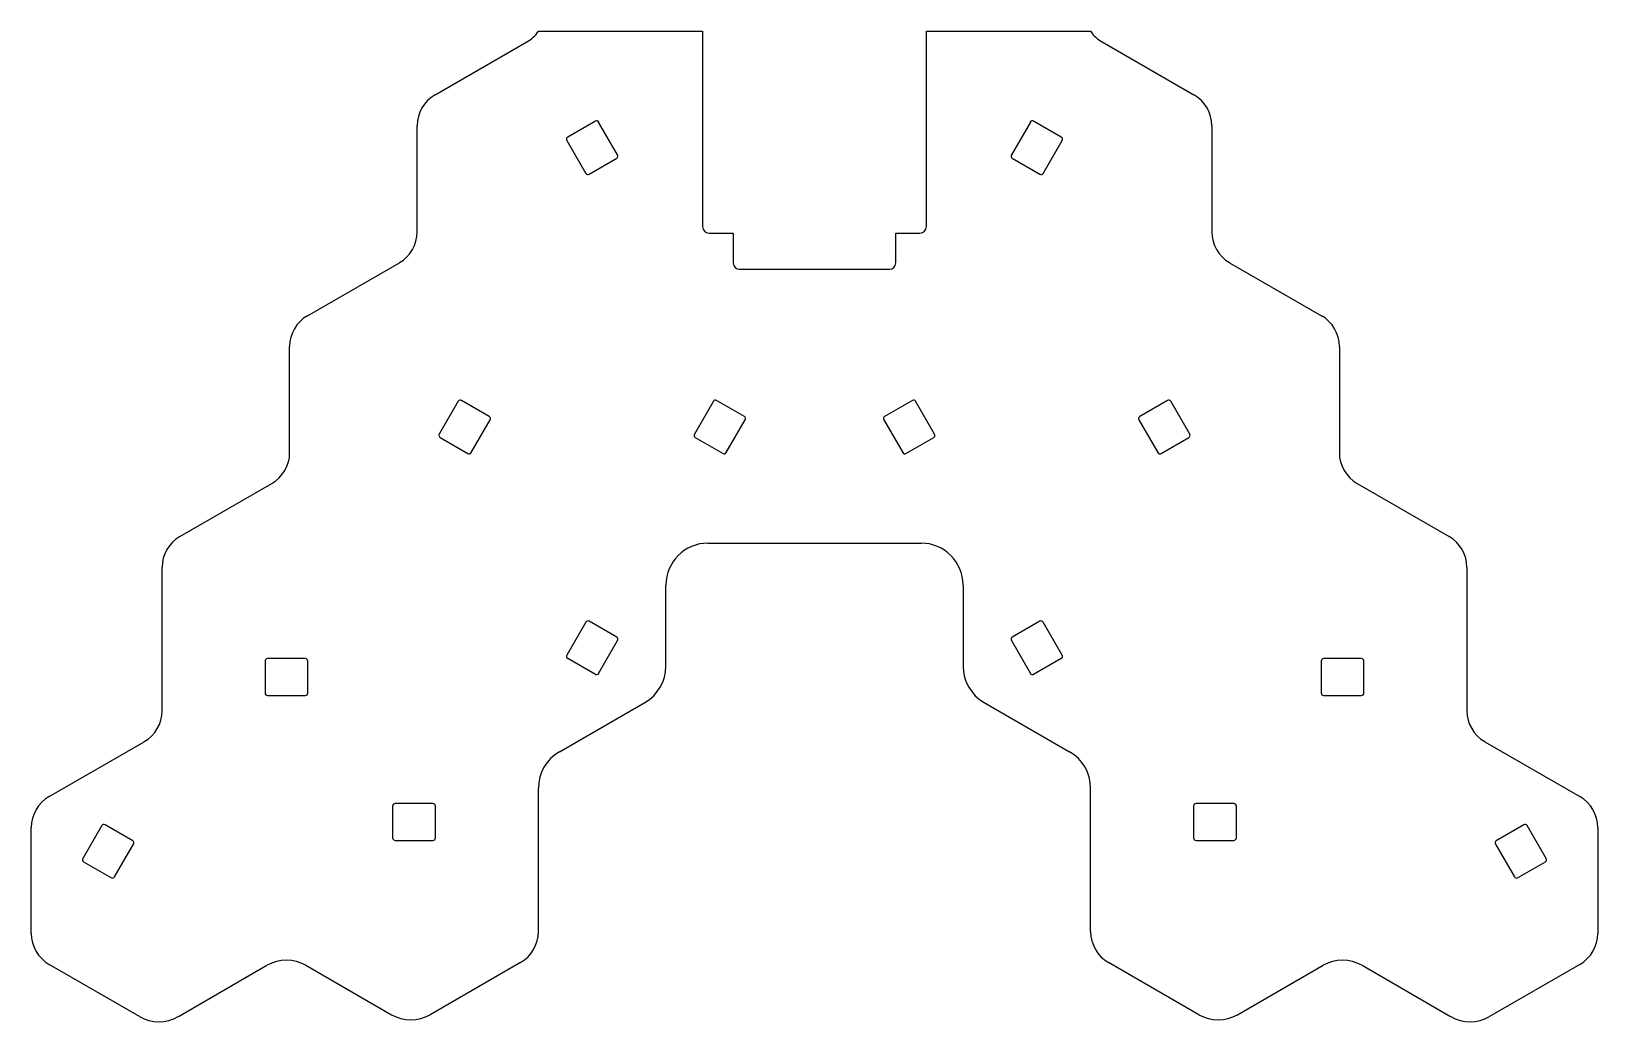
# Model space of a CAD drawing. Header units: millimetres. Extents: x 188 to 320, y -161 to -77.
import ezdxf

# ---------------------------------------------------------------- set-up
doc = ezdxf.new("R2010")
doc.units = ezdxf.units.MM

msp = doc.modelspace()

# ---------------------------------------------------------------- linework, layer by layer
for p, q in [((230.73, -77.48), (244.57, -77.48)), ((244.57, -77.48), (244.57, -93.95)), ((263.43, -77.48), (277.27, -77.48)), ((263.43, -93.95), (263.43, -77.48)), ((222.02, -82.84), (229.77, -78.37)), ((278.23, -78.37), (285.98, -82.84)), ((220.52, -94.39), (220.52, -85.44)), ((235.54, -85.06), (233.2, -86.41)), ((237.41, -87.91), (235.81, -85.13)), ((272.19, -85.13), (270.59, -87.91)), ((274.8, -86.41), (272.46, -85.06)), ((287.48, -85.44), (287.48, -94.39)), ((233.13, -86.68), (234.73, -89.46)), ((273.27, -89.46), (274.87, -86.68)), ((235, -89.53), (237.34, -88.18)), ((270.66, -88.18), (273, -89.53)), ((245.11, -94.49), (247.15, -94.49)), ((247.15, -94.49), (247.15, -97.01)), ((260.85, -94.49), (262.89, -94.49)), ((260.85, -97.01), (260.85, -94.49)), ((211.27, -101.46), (219.02, -96.99)), ((247.69, -97.55), (260.31, -97.55)), ((288.98, -96.99), (296.73, -101.46)), ((209.77, -113.01), (209.77, -104.06)), ((298.23, -104.06), (298.23, -113.01)), ((223.98, -108.68), (222.38, -111.46)), ((226.59, -109.96), (224.25, -108.61)), ((245.48, -108.68), (243.88, -111.46)), ((248.09, -109.96), (245.75, -108.61)), ((262.25, -108.61), (259.91, -109.96)), ((264.12, -111.46), (262.52, -108.68)), ((283.75, -108.61), (281.41, -109.96)), ((285.62, -111.46), (284.02, -108.68)), ((225.06, -113.01), (226.66, -110.23)), ((246.56, -113.01), (248.16, -110.23)), ((259.84, -110.23), (261.44, -113.01)), ((281.34, -110.23), (282.94, -113.01)), ((222.45, -111.73), (224.79, -113.08)), ((243.95, -111.73), (246.29, -113.08)), ((261.71, -113.08), (264.05, -111.73)), ((283.21, -113.08), (285.55, -111.73)), ((200.52, -120.08), (208.27, -115.61)), ((299.73, -115.61), (307.48, -120.08)), ((245.02, -120.64), (262.98, -120.64)), ((199.02, -134.78), (199.02, -122.68)), ((308.98, -122.68), (308.98, -134.78)), ((241.48, -131.01), (241.48, -124.18)), ((266.52, -124.18), (266.52, -131.01)), ((234.73, -127.3), (233.13, -130.08)), ((237.34, -128.58), (235, -127.23)), ((273, -127.23), (270.66, -128.58)), ((274.87, -130.08), (273.27, -127.3)), ((235.81, -131.63), (237.41, -128.85)), ((270.59, -128.85), (272.19, -131.63)), ((207.7, -130.58), (207.7, -133.28)), ((211.1, -130.38), (207.9, -130.38)), ((211.3, -133.28), (211.3, -130.58)), ((233.2, -130.35), (235.54, -131.7)), ((272.46, -131.7), (274.8, -130.35)), ((296.7, -130.58), (296.7, -133.28)), ((300.1, -130.38), (296.9, -130.38)), ((300.3, -133.28), (300.3, -130.58)), ((207.9, -133.48), (211.1, -133.48)), ((232.5, -138.24), (239.71, -134.07)), ((268.29, -134.07), (275.5, -138.24)), ((296.9, -133.48), (300.1, -133.48)), ((189.5, -142.01), (197.52, -137.38)), ((310.48, -137.38), (318.5, -142.01)), ((230.73, -153.4), (230.73, -141.3)), ((277.27, -153.4), (277.27, -141.3)), ((218.45, -142.8), (218.45, -145.5)), ((221.85, -142.6), (218.65, -142.6)), ((222.05, -145.5), (222.05, -142.8)), ((285.95, -142.8), (285.95, -145.5)), ((289.35, -142.6), (286.15, -142.6)), ((289.55, -145.5), (289.55, -142.8)), ((188, -153.56), (188, -144.61)), ((193.94, -144.46), (192.34, -147.23)), ((196.55, -145.74), (194.21, -144.39)), ((313.79, -144.39), (311.45, -145.74)), ((315.66, -147.23), (314.06, -144.46)), ((320, -144.61), (320, -153.56)), ((195.02, -148.78), (196.62, -146.01)), ((218.65, -145.7), (221.85, -145.7)), ((286.15, -145.7), (289.35, -145.7)), ((311.38, -146.01), (312.98, -148.78)), ((192.41, -147.5), (194.75, -148.85)), ((313.25, -148.85), (315.59, -147.5)), ((197.11, -160.55), (189.5, -156.16)), ((200.39, -160.55), (207.86, -156.23)), ((211.14, -156.23), (218.34, -160.4)), ((229.23, -156), (221.62, -160.4)), ((286.38, -160.4), (278.77, -156)), ((289.66, -160.4), (296.86, -156.23)), ((300.14, -156.23), (307.61, -160.55)), ((318.5, -156.16), (310.89, -160.55))]:
    msp.add_line(p, q)
for centre, radius, start, end in [((228.27, -75.77), 3, 300.0006, 325.2232), ((279.73, -75.77), 3, 214.7768, 239.9994), ((223.52, -85.44), 3, 120.0006, 180), ((284.48, -85.44), 3, 0, 59.9994), ((235.64, -85.23), 0.2, 30, 120), ((272.36, -85.23), 0.2, 60, 150), ((233.3, -86.58), 0.2, 120, 210), ((274.7, -86.58), 0.2, 330, 60), ((237.24, -88.01), 0.2, 300, 30), ((270.76, -88.01), 0.2, 150, 240), ((234.9, -89.36), 0.2, 210, 300), ((273.1, -89.36), 0.2, 240, 330), ((217.52, -94.39), 3, 300.0006, 0), ((245.11, -93.95), 0.54, 180, 270), ((262.89, -93.95), 0.54, 270, 0), ((290.48, -94.39), 3, 180, 239.9994), ((247.69, -97.01), 0.54, 180, 270), ((260.31, -97.01), 0.54, 270, 0), ((212.77, -104.06), 3, 120.0006, 180), ((295.23, -104.06), 3, 0, 59.9994), ((224.15, -108.78), 0.2, 60, 150), ((245.65, -108.78), 0.2, 60, 150), ((262.35, -108.78), 0.2, 30, 120), ((283.85, -108.78), 0.2, 30, 120), ((226.49, -110.13), 0.2, 330, 60), ((247.99, -110.13), 0.2, 330, 60), ((260.01, -110.13), 0.2, 120, 210), ((281.51, -110.13), 0.2, 120, 210), ((222.55, -111.56), 0.2, 150, 240), ((244.05, -111.56), 0.2, 150, 240), ((263.95, -111.56), 0.2, 300, 30), ((285.45, -111.56), 0.2, 300, 30), ((206.77, -113.01), 3, 300.0006, 0), ((224.89, -112.91), 0.2, 240, 330), ((246.39, -112.91), 0.2, 240, 330), ((261.61, -112.91), 0.2, 210, 300), ((283.11, -112.91), 0.2, 210, 300), ((301.23, -113.01), 3, 180, 239.9994), ((202.02, -122.68), 3, 120.0006, 180), ((305.98, -122.68), 3, 0, 59.9994), ((245.02, -124.18), 3.54, 90, 180), ((262.98, -124.18), 3.54, 0, 90), ((234.9, -127.4), 0.2, 60, 150), ((273.1, -127.4), 0.2, 30, 120), ((237.24, -128.75), 0.2, 330, 60), ((270.76, -128.75), 0.2, 120, 210), ((207.9, -130.58), 0.2, 90, 180), ((211.1, -130.58), 0.2, 0, 90), ((233.3, -130.18), 0.2, 150, 240), ((274.7, -130.18), 0.2, 300, 30), ((296.9, -130.58), 0.2, 90, 180), ((300.1, -130.58), 0.2, 0, 90), ((235.64, -131.53), 0.2, 240, 330), ((237.94, -131.01), 3.54, 300.0006, 0), ((270.06, -131.01), 3.54, 180, 239.9994), ((272.36, -131.53), 0.2, 210, 300), ((207.9, -133.28), 0.2, 180, 270), ((211.1, -133.28), 0.2, 270, 0), ((296.9, -133.28), 0.2, 180, 270), ((300.1, -133.28), 0.2, 270, 0), ((238.08, -131.24), 3.27, 300.0006035, 300.0006142), ((269.92, -131.24), 3.27, 239.9993858, 239.9993965), ((196.02, -134.78), 3, 300.0006, 0), ((311.98, -134.78), 3, 180, 239.9994), ((234.27, -141.3), 3.54, 120.0006, 180), ((234.13, -141.07), 3.27, 120.0006035, 120.0006142), ((273.73, -141.3), 3.54, 0, 59.9994), ((273.87, -141.07), 3.27, 59.9993858, 59.9993965), ((191, -144.61), 3, 120.0006, 180), ((317, -144.61), 3, 0, 59.9994), ((218.65, -142.8), 0.2, 90, 180), ((221.85, -142.8), 0.2, 0, 90), ((286.15, -142.8), 0.2, 90, 180), ((289.35, -142.8), 0.2, 0, 90), ((194.11, -144.56), 0.2, 60, 150), ((313.89, -144.56), 0.2, 30, 120), ((196.45, -145.91), 0.2, 330, 60), ((218.65, -145.5), 0.2, 180, 270), ((221.85, -145.5), 0.2, 270, 0), ((286.15, -145.5), 0.2, 180, 270), ((289.35, -145.5), 0.2, 270, 0), ((311.55, -145.91), 0.2, 120, 210), ((192.51, -147.33), 0.2, 150, 240), ((315.49, -147.33), 0.2, 300, 30), ((194.85, -148.68), 0.2, 240, 330), ((313.15, -148.68), 0.2, 210, 300), ((191, -153.56), 3, 180, 239.9994), ((227.73, -153.4), 3, 300.0006, 0), ((280.27, -153.4), 3, 180, 239.9994), ((317, -153.56), 3, 300.0006, 0), ((209.5, -159.07), 3.27, 59.9994, 120.0006), ((298.5, -159.07), 3.27, 59.9994, 120.0006), ((198.75, -157.72), 3.27, 239.9994, 300.0006), ((219.98, -157.57), 3.27, 239.9994, 300.0006), ((288.02, -157.57), 3.27, 239.9994, 300.0006), ((309.25, -157.72), 3.27, 239.9994, 300.0006)]:
    msp.add_arc(centre, radius, start, end)

doc.saveas('drawing.dxf')
